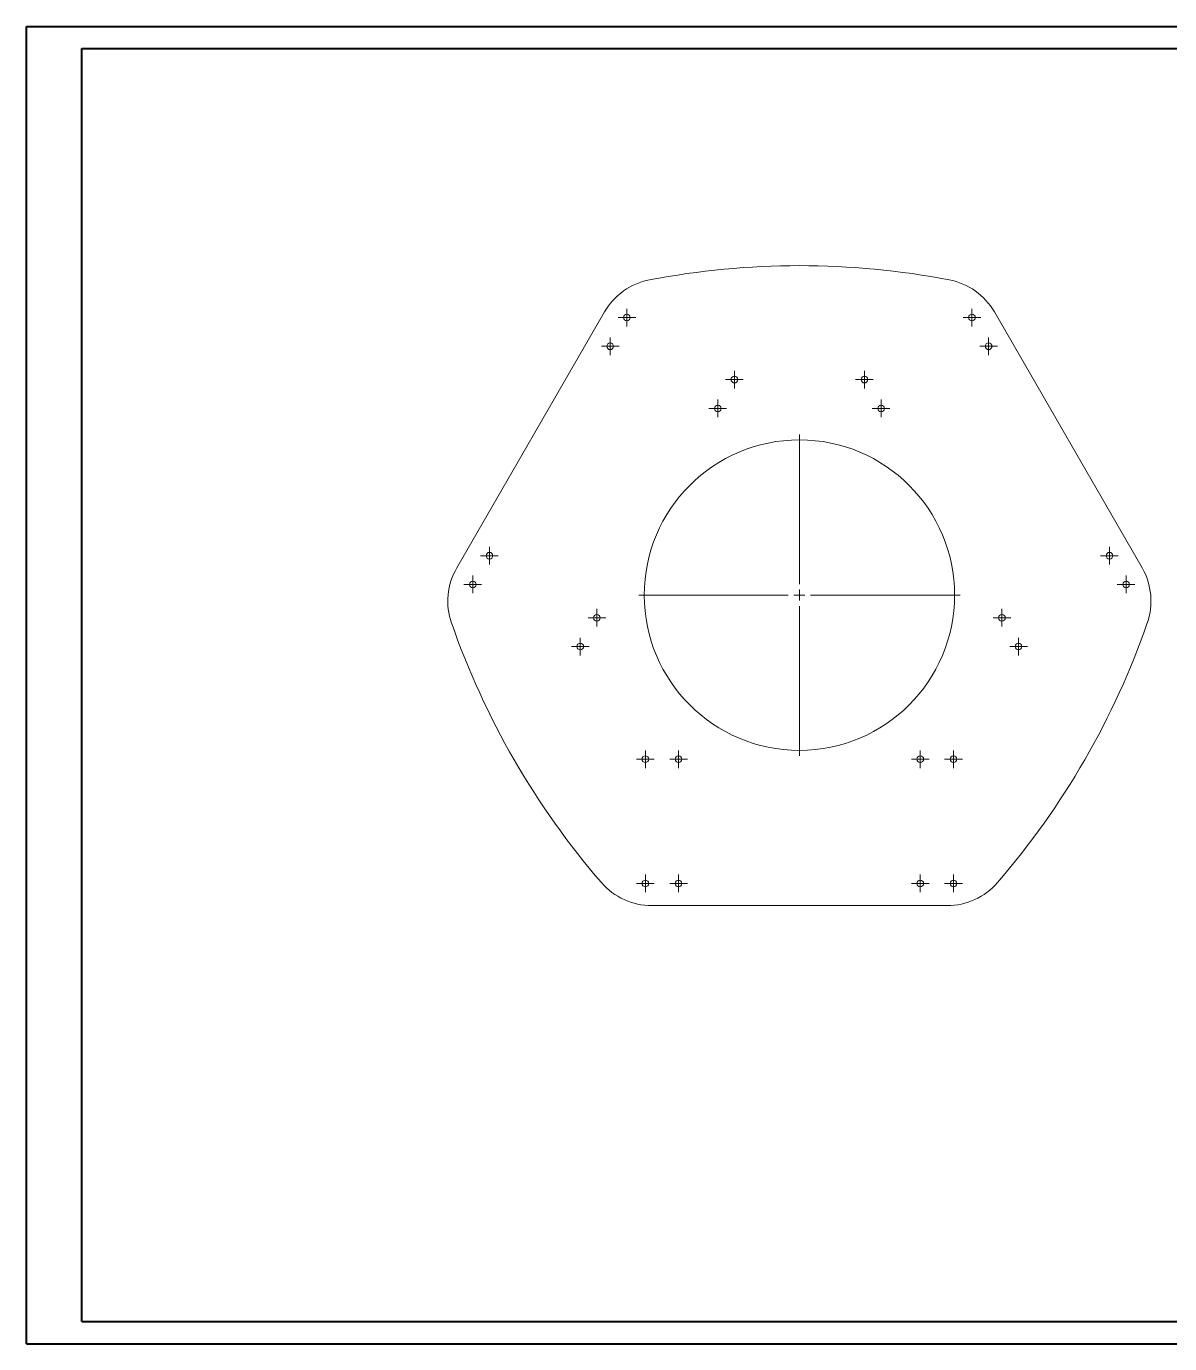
# Model space of a CAD drawing. Header units: inches. Extents: x 0 to 33.1, y 0 to 23.4.
# Drawn here: x 0 to 20.31, y 0.01 to 23.39 of the extents above; entities that cross this region are included whole.
import ezdxf

# ---------------------------------------------------------------- set-up
doc = ezdxf.new("R2010")
doc.units = ezdxf.units.IN
doc.header["$MEASUREMENT"] = 0

# ---------------------------------------------------------------- blocks, each defined once
blk = doc.blocks.new('SW_CENTERMARKSYMBOL_0')
at = {"color": 0, "linetype": 'Continuous', "lineweight": 0}
for p, q in [((-0.098, 0), (-0.157, 0)), ((0, 0), (-0.098, 0)), ((0, 0.098), (0, 0.157)), ((0, 0), (0, 0.098)), ((0, 0), (0, -0.098)), ((0, 0), (0.098, 0)), ((0.098, 0), (0.157, 0)), ((0, -0.098), (0, -0.157))]:
    blk.add_line(p, q, dxfattribs=at)
blk = doc.blocks.new('SW_CENTERMARKSYMBOL_1')
at = {"color": 0, "linetype": 'Continuous', "lineweight": 0}
for p, q in [((-0.098, 0), (-0.157, 0)), ((0, 0), (-0.098, 0)), ((0, 0.098), (0, 0.157)), ((0, 0), (0, 0.098)), ((0, 0), (0, -0.098)), ((0, 0), (0.098, 0)), ((0.098, 0), (0.157, 0)), ((0, -0.098), (0, -0.157))]:
    blk.add_line(p, q, dxfattribs=at)
blk = doc.blocks.new('SW_CENTERMARKSYMBOL_2')
at = {"color": 0, "linetype": 'Continuous', "lineweight": 0}
for p, q in [((-0.098, 0), (-0.157, 0)), ((0, 0), (-0.098, 0)), ((0, 0.098), (0, 0.157)), ((0, 0), (0, 0.098)), ((0, 0), (0, -0.098)), ((0, 0), (0.098, 0)), ((0.098, 0), (0.157, 0)), ((0, -0.098), (0, -0.157))]:
    blk.add_line(p, q, dxfattribs=at)
blk = doc.blocks.new('SW_CENTERMARKSYMBOL_3')
at = {"color": 0, "linetype": 'Continuous', "lineweight": 0}
for p, q in [((-0.098, 0), (-0.157, 0)), ((0, 0), (-0.098, 0)), ((0, 0.098), (0, 0.157)), ((0, 0), (0, 0.098)), ((0, 0), (0, -0.098)), ((0, 0), (0.098, 0)), ((0.098, 0), (0.157, 0)), ((0, -0.098), (0, -0.157))]:
    blk.add_line(p, q, dxfattribs=at)
blk = doc.blocks.new('SW_CENTERMARKSYMBOL_4')
at = {"color": 0, "linetype": 'Continuous', "lineweight": 0}
for p, q in [((-0.098, 0), (-0.157, 0)), ((0, 0), (-0.098, 0)), ((0, 0.098), (0, 0.157)), ((0, 0), (0, 0.098)), ((0, 0), (0, -0.098)), ((0, 0), (0.098, 0)), ((0.098, 0), (0.157, 0)), ((0, -0.098), (0, -0.157))]:
    blk.add_line(p, q, dxfattribs=at)
blk = doc.blocks.new('SW_CENTERMARKSYMBOL_5')
at = {"color": 0, "linetype": 'Continuous', "lineweight": 0}
for p, q in [((-0.098, 0), (-0.157, 0)), ((0, 0), (-0.098, 0)), ((0, 0.098), (0, 0.157)), ((0, 0), (0, 0.098)), ((0, 0), (0, -0.098)), ((0, 0), (0.098, 0)), ((0.098, 0), (0.157, 0)), ((0, -0.098), (0, -0.157))]:
    blk.add_line(p, q, dxfattribs=at)
blk = doc.blocks.new('SW_CENTERMARKSYMBOL_6')
at = {"color": 0, "linetype": 'Continuous', "lineweight": 0}
for p, q in [((-0.098, 0), (-0.157, 0)), ((0, 0), (-0.098, 0)), ((0, 0.098), (0, 0.157)), ((0, 0), (0, 0.098)), ((0, 0), (0, -0.098)), ((0, 0), (0.098, 0)), ((0.098, 0), (0.157, 0)), ((0, -0.098), (0, -0.157))]:
    blk.add_line(p, q, dxfattribs=at)
blk = doc.blocks.new('SW_CENTERMARKSYMBOL_7')
at = {"color": 0, "linetype": 'Continuous', "lineweight": 0}
for p, q in [((-0.098, 0), (-0.157, 0)), ((0, 0), (-0.098, 0)), ((0, 0.098), (0, 0.157)), ((0, 0), (0, 0.098)), ((0, 0), (0, -0.098)), ((0, 0), (0.098, 0)), ((0.098, 0), (0.157, 0)), ((0, -0.098), (0, -0.157))]:
    blk.add_line(p, q, dxfattribs=at)
blk = doc.blocks.new('SW_CENTERMARKSYMBOL_8')
at = {"color": 0, "linetype": 'Continuous', "lineweight": 0}
for p, q in [((-0.098, 0), (-0.157, 0)), ((0, 0), (-0.098, 0)), ((0, 0.098), (0, 0.157)), ((0, 0), (0, 0.098)), ((0, 0), (0, -0.098)), ((0, 0), (0.098, 0)), ((0.098, 0), (0.157, 0)), ((0, -0.098), (0, -0.157))]:
    blk.add_line(p, q, dxfattribs=at)
blk = doc.blocks.new('SW_CENTERMARKSYMBOL_9')
at = {"color": 0, "linetype": 'Continuous', "lineweight": 0}
for p, q in [((-0.098, 0), (-0.157, 0)), ((0, 0), (-0.098, 0)), ((0, 0.098), (0, 0.157)), ((0, 0), (0, 0.098)), ((0, 0), (0, -0.098)), ((0, 0), (0.098, 0)), ((0.098, 0), (0.157, 0)), ((0, -0.098), (0, -0.157))]:
    blk.add_line(p, q, dxfattribs=at)
blk = doc.blocks.new('SW_CENTERMARKSYMBOL_10')
at = {"color": 0, "linetype": 'Continuous', "lineweight": 0}
for p, q in [((-0.098, 0), (-0.157, 0)), ((0, 0), (-0.098, 0)), ((0, 0.098), (0, 0.157)), ((0, 0), (0, 0.098)), ((0, 0), (0, -0.098)), ((0, 0), (0.098, 0)), ((0.098, 0), (0.157, 0)), ((0, -0.098), (0, -0.157))]:
    blk.add_line(p, q, dxfattribs=at)
blk = doc.blocks.new('SW_CENTERMARKSYMBOL_11')
at = {"color": 0, "linetype": 'Continuous', "lineweight": 0}
for p, q in [((-0.098, 0), (-0.157, 0)), ((0, 0), (-0.098, 0)), ((0, 0.098), (0, 0.157)), ((0, 0), (0, 0.098)), ((0, 0), (0, -0.098)), ((0, 0), (0.098, 0)), ((0.098, 0), (0.157, 0)), ((0, -0.098), (0, -0.157))]:
    blk.add_line(p, q, dxfattribs=at)
blk = doc.blocks.new('SW_CENTERMARKSYMBOL_12')
at = {"color": 0, "linetype": 'Continuous', "lineweight": 0}
for p, q in [((-0.098, 0), (-0.157, 0)), ((0, 0), (-0.098, 0)), ((0, 0.098), (0, 0.157)), ((0, 0), (0, 0.098)), ((0, 0), (0, -0.098)), ((0, 0), (0.098, 0)), ((0.098, 0), (0.157, 0)), ((0, -0.098), (0, -0.157))]:
    blk.add_line(p, q, dxfattribs=at)
blk = doc.blocks.new('SW_CENTERMARKSYMBOL_13')
at = {"color": 0, "linetype": 'Continuous', "lineweight": 0}
for p, q in [((-0.098, 0), (-0.157, 0)), ((0, 0), (-0.098, 0)), ((0, 0.098), (0, 0.157)), ((0, 0), (0, 0.098)), ((0, 0), (0, -0.098)), ((0, 0), (0.098, 0)), ((0.098, 0), (0.157, 0)), ((0, -0.098), (0, -0.157))]:
    blk.add_line(p, q, dxfattribs=at)
blk = doc.blocks.new('SW_CENTERMARKSYMBOL_14')
at = {"color": 0, "linetype": 'Continuous', "lineweight": 0}
for p, q in [((-0.098, 0), (-0.157, 0)), ((0, 0), (-0.098, 0)), ((0, 0.098), (0, 0.157)), ((0, 0), (0, 0.098)), ((0, 0), (0, -0.098)), ((0, 0), (0.098, 0)), ((0.098, 0), (0.157, 0)), ((0, -0.098), (0, -0.157))]:
    blk.add_line(p, q, dxfattribs=at)
blk = doc.blocks.new('SW_CENTERMARKSYMBOL_15')
at = {"color": 0, "linetype": 'Continuous', "lineweight": 0}
for p, q in [((-0.098, 0), (-0.157, 0)), ((0, 0), (-0.098, 0)), ((0, 0.098), (0, 0.157)), ((0, 0), (0, 0.098)), ((0, 0), (0, -0.098)), ((0, 0), (0.098, 0)), ((0.098, 0), (0.157, 0)), ((0, -0.098), (0, -0.157))]:
    blk.add_line(p, q, dxfattribs=at)
blk = doc.blocks.new('SW_CENTERMARKSYMBOL_16')
at = {"color": 0, "linetype": 'Continuous', "lineweight": 0}
for p, q in [((-0.098, 0), (-0.157, 0)), ((0, 0), (-0.098, 0)), ((0, 0.098), (0, 0.157)), ((0, 0), (0, 0.098)), ((0, 0), (0, -0.098)), ((0, 0), (0.098, 0)), ((0.098, 0), (0.157, 0)), ((0, -0.098), (0, -0.157))]:
    blk.add_line(p, q, dxfattribs=at)
blk = doc.blocks.new('SW_CENTERMARKSYMBOL_17')
at = {"color": 0, "linetype": 'Continuous', "lineweight": 0}
for p, q in [((-0.098, 0), (-0.157, 0)), ((0, 0), (-0.098, 0)), ((0, 0.098), (0, 0.157)), ((0, 0), (0, 0.098)), ((0, 0), (0, -0.098)), ((0, 0), (0.098, 0)), ((0.098, 0), (0.157, 0)), ((0, -0.098), (0, -0.157))]:
    blk.add_line(p, q, dxfattribs=at)
blk = doc.blocks.new('SW_CENTERMARKSYMBOL_18')
at = {"color": 0, "linetype": 'Continuous', "lineweight": 0}
for p, q in [((0, 0.197), (0, 2.854)), ((-0.197, 0), (-2.854, 0)), ((0, 0), (-0.098, 0)), ((0, 0), (0, 0.098)), ((0, 0), (0, -0.098)), ((0, 0), (0.098, 0)), ((0.197, 0), (2.854, 0)), ((0, -0.197), (0, -2.854))]:
    blk.add_line(p, q, dxfattribs=at)
blk = doc.blocks.new('SW_CENTERMARKSYMBOL_19')
at = {"color": 0, "linetype": 'Continuous', "lineweight": 0}
for p, q in [((-0.098, 0), (-0.157, 0)), ((0, 0), (-0.098, 0)), ((0, 0.098), (0, 0.157)), ((0, 0), (0, 0.098)), ((0, 0), (0, -0.098)), ((0, 0), (0.098, 0)), ((0.098, 0), (0.157, 0)), ((0, -0.098), (0, -0.157))]:
    blk.add_line(p, q, dxfattribs=at)
blk = doc.blocks.new('SW_CENTERMARKSYMBOL_20')
at = {"color": 0, "linetype": 'Continuous', "lineweight": 0}
for p, q in [((-0.098, 0), (-0.157, 0)), ((0, 0), (-0.098, 0)), ((0, 0.098), (0, 0.157)), ((0, 0), (0, 0.098)), ((0, 0), (0, -0.098)), ((0, 0), (0.098, 0)), ((0.098, 0), (0.157, 0)), ((0, -0.098), (0, -0.157))]:
    blk.add_line(p, q, dxfattribs=at)
blk = doc.blocks.new('SW_CENTERMARKSYMBOL_21')
at = {"color": 0, "linetype": 'Continuous', "lineweight": 0}
for p, q in [((-0.098, 0), (-0.157, 0)), ((0, 0), (-0.098, 0)), ((0, 0.098), (0, 0.157)), ((0, 0), (0, 0.098)), ((0, 0), (0, -0.098)), ((0, 0), (0.098, 0)), ((0.098, 0), (0.157, 0)), ((0, -0.098), (0, -0.157))]:
    blk.add_line(p, q, dxfattribs=at)
blk = doc.blocks.new('SW_CENTERMARKSYMBOL_22')
at = {"color": 0, "linetype": 'Continuous', "lineweight": 0}
for p, q in [((-0.098, 0), (-0.157, 0)), ((0, 0), (-0.098, 0)), ((0, 0.098), (0, 0.157)), ((0, 0), (0, 0.098)), ((0, 0), (0, -0.098)), ((0, 0), (0.098, 0)), ((0.098, 0), (0.157, 0)), ((0, -0.098), (0, -0.157))]:
    blk.add_line(p, q, dxfattribs=at)
blk = doc.blocks.new('SW_CENTERMARKSYMBOL_23')
at = {"color": 0, "linetype": 'Continuous', "lineweight": 0}
for p, q in [((-0.098, 0), (-0.157, 0)), ((0, 0), (-0.098, 0)), ((0, 0.098), (0, 0.157)), ((0, 0), (0, 0.098)), ((0, 0), (0, -0.098)), ((0, 0), (0.098, 0)), ((0.098, 0), (0.157, 0)), ((0, -0.098), (0, -0.157))]:
    blk.add_line(p, q, dxfattribs=at)
blk = doc.blocks.new('SW_CENTERMARKSYMBOL_24')
at = {"color": 0, "linetype": 'Continuous', "lineweight": 0}
for p, q in [((-0.098, 0), (-0.157, 0)), ((0, 0), (-0.098, 0)), ((0, 0.098), (0, 0.157)), ((0, 0), (0, 0.098)), ((0, 0), (0, -0.098)), ((0, 0), (0.098, 0)), ((0.098, 0), (0.157, 0)), ((0, -0.098), (0, -0.157))]:
    blk.add_line(p, q, dxfattribs=at)

msp = doc.modelspace()

# ---------------------------------------------------------------- linework, layer by layer
at = {"color": 7, "linetype": 'Continuous', "lineweight": 40}
for p, q in [((0.003, 0.008), (0.003, 23.394)), ((0.003, 23.394), (33.113, 23.394)), ((0.987, 0.402), (0.987, 23.001)), ((0.987, 23.001), (32.72, 23.001)), ((0.987, 0.402), (32.72, 0.402)), ((0.003, 0.008), (33.113, 0.008))]:
    msp.add_line(p, q, dxfattribs=at)
at = {"color": 7, "linetype": 'Continuous', "lineweight": 15}
for p, q in [((10.269, 18.324), (7.646, 13.781)), ((17.193, 18.324), (19.816, 13.781)), ((11.108, 7.785), (16.354, 7.785))]:
    msp.add_line(p, q, dxfattribs=at)
for centre, radius in [((10.667, 18.225), 0.0591), ((16.795, 18.225), 0.0591), ((10.371, 17.714), 0.0591), ((17.091, 17.714), 0.0591), ((12.576, 17.123), 0.0591), ((14.886, 17.123), 0.0591), ((12.281, 16.611), 0.0591), ((15.181, 16.611), 0.0591), ((13.731, 13.297), 2.756), ((8.226, 13.997), 0.0591), ((19.236, 13.997), 0.0591), ((7.93, 13.486), 0.0591), ((19.532, 13.486), 0.0591), ((10.135, 12.895), 0.0591), ((17.327, 12.895), 0.0591), ((9.84, 12.384), 0.0591), ((17.622, 12.384), 0.0591), ((10.995, 10.383), 0.0591), ((11.585, 10.383), 0.0591), ((15.877, 10.383), 0.0591), ((16.467, 10.383), 0.0591), ((10.995, 8.178), 0.0591), ((11.585, 8.178), 0.0591), ((15.877, 8.178), 0.0591), ((16.467, 8.178), 0.0591)]:
    msp.add_circle(centre, radius, dxfattribs=at)
for centre, radius, start, end in [((13.731, 4.973), 14.173, 79.1801, 100.8199), ((11.292, 17.734), 1.181, 100.8199, 150), ((16.17, 17.734), 1.181, 30, 79.1801), ((8.669, 13.19), 1.181, 150, 199.1801), ((18.793, 13.19), 1.181, 340.8199, 30), ((20.94, 17.459), 14.173, 199.1801, 220.8199), ((6.522, 17.459), 14.173, 319.1801, 340.8199), ((11.108, 8.966), 1.181, 220.8199, 270), ((16.354, 8.966), 1.181, 270, 319.1801)]:
    msp.add_arc(centre, radius, start, end, dxfattribs=at)

# ---------------------------------------------------------------- block references
at = {"color": 7, "linetype": 'Continuous', "lineweight": 0}
for name, p in [('SW_CENTERMARKSYMBOL_24', (10.667, 18.225)), ('SW_CENTERMARKSYMBOL_0', (16.795, 18.225)), ('SW_CENTERMARKSYMBOL_22', (10.371, 17.714)), ('SW_CENTERMARKSYMBOL_23', (17.091, 17.714)), ('SW_CENTERMARKSYMBOL_14', (12.576, 17.123)), ('SW_CENTERMARKSYMBOL_17', (14.886, 17.123)), ('SW_CENTERMARKSYMBOL_15', (12.281, 16.611)), ('SW_CENTERMARKSYMBOL_6', (15.181, 16.611)), ('SW_CENTERMARKSYMBOL_18', (13.731, 13.297)), ('SW_CENTERMARKSYMBOL_21', (8.226, 13.997)), ('SW_CENTERMARKSYMBOL_5', (19.236, 13.997)), ('SW_CENTERMARKSYMBOL_2', (7.93, 13.486)), ('SW_CENTERMARKSYMBOL_3', (19.532, 13.486)), ('SW_CENTERMARKSYMBOL_16', (10.135, 12.895)), ('SW_CENTERMARKSYMBOL_7', (17.327, 12.895)), ('SW_CENTERMARKSYMBOL_9', (9.84, 12.384)), ('SW_CENTERMARKSYMBOL_8', (17.622, 12.384)), ('SW_CENTERMARKSYMBOL_11', (10.995, 10.383)), ('SW_CENTERMARKSYMBOL_10', (11.585, 10.383)), ('SW_CENTERMARKSYMBOL_12', (15.877, 10.383)), ('SW_CENTERMARKSYMBOL_13', (16.467, 10.383)), ('SW_CENTERMARKSYMBOL_1', (10.995, 8.178)), ('SW_CENTERMARKSYMBOL_20', (11.585, 8.178)), ('SW_CENTERMARKSYMBOL_19', (15.877, 8.178)), ('SW_CENTERMARKSYMBOL_4', (16.467, 8.178))]:
    msp.add_blockref(name, p, dxfattribs=at)

doc.saveas('drawing.dxf')
